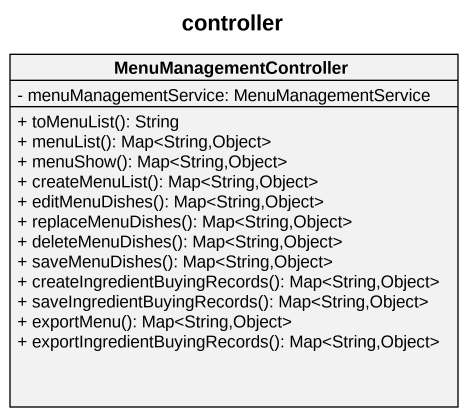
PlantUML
@startuml
title controller
hide circle
hide empty members
skinparam classAttributeIconSize 0
class MenuManagementController {
  - menuManagementService: MenuManagementService
  + toMenuList(): String
  + menuList(): Map<String,Object>
  + menuShow(): Map<String,Object>
  + createMenuList(): Map<String,Object>
  + editMenuDishes(): Map<String,Object>
  + replaceMenuDishes(): Map<String,Object>
  + deleteMenuDishes(): Map<String,Object>
  + saveMenuDishes(): Map<String,Object>
  + createIngredientBuyingRecords(): Map<String,Object>
  + saveIngredientBuyingRecords(): Map<String,Object>
  + exportMenu(): Map<String,Object>
  + exportIngredientBuyingRecords(): Map<String,Object>
}
@enduml
